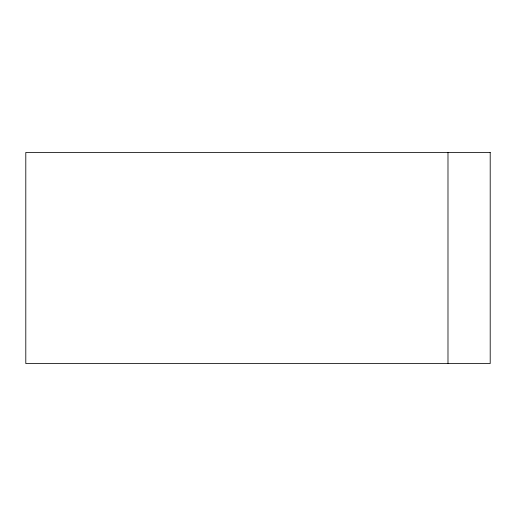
<?xml version="1.0" encoding="UTF-8"?>
<svg xmlns="http://www.w3.org/2000/svg" width="516" height="516" viewBox="0 0 516 516"><rect width="100%" height="100%" fill="white"/><g stroke="black" fill="none" stroke-linecap="round" stroke-linejoin="round"><path stroke-width="0.77" d="M447.985 152.452L447.985 363.548M490.2 152.452L25.8 152.452L25.8 363.548L490.2 363.548L490.2 152.452"/></g></svg>
